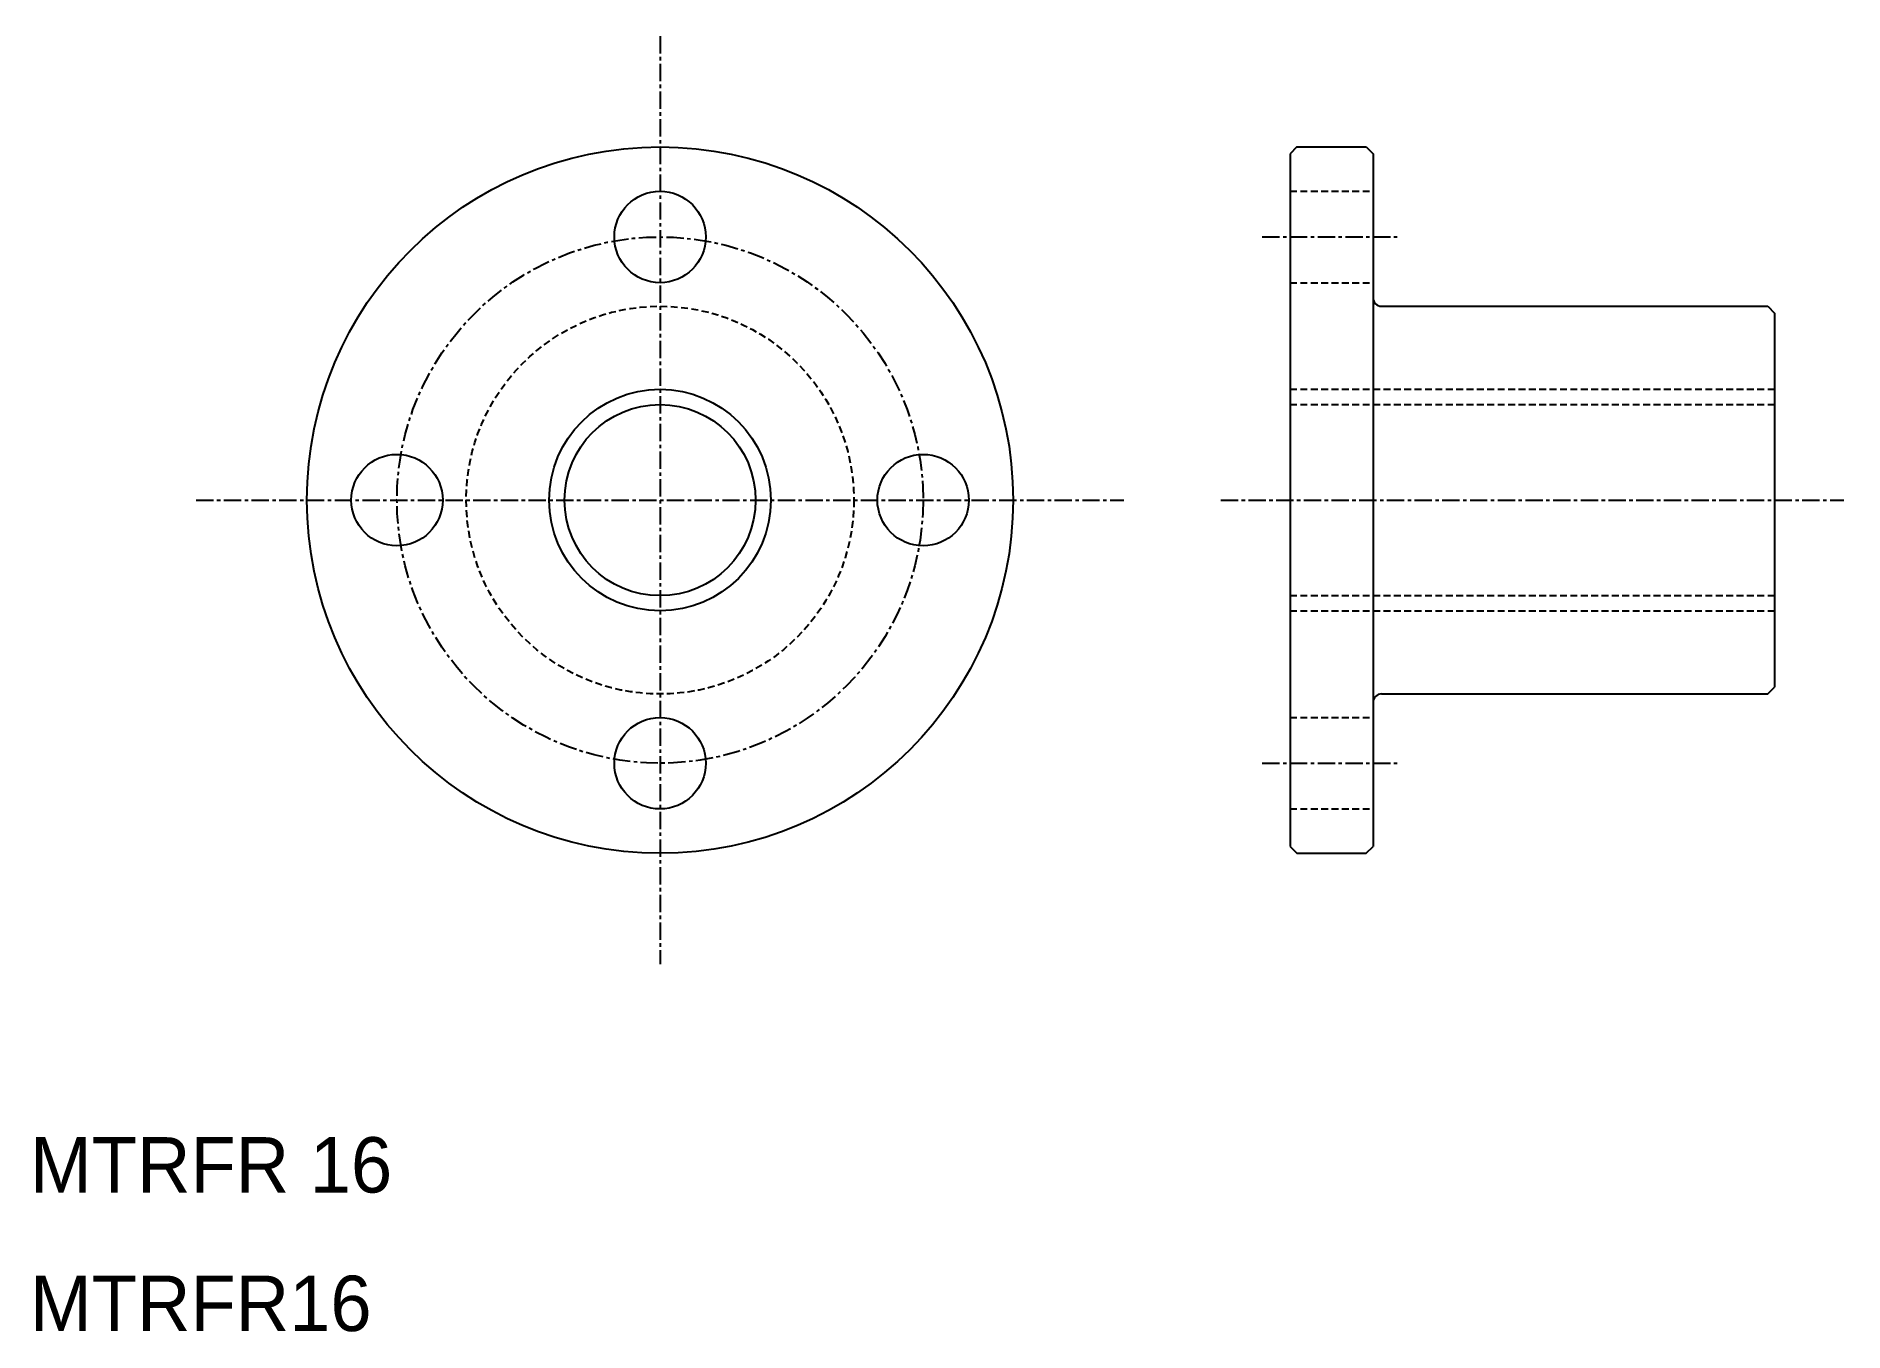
# Model space of a CAD drawing. Extents: x 10 to 141, y 10 to 103.
import ezdxf

# ---------------------------------------------------------------- set-up
doc = ezdxf.new("R2010")
doc.units = 0
doc.linetypes.add('CENTER', pattern=[2, 1.25, -0.25, 0.25, -0.25])
doc.linetypes.add('DASHED', pattern=[0.75, 0.5, -0.25])
doc.layers.get('0').update_dxf_attribs({"linetype": 'CONTINUOUS'})
doc.layers.add('CENTER', color=1, linetype='CENTER')

msp = doc.modelspace()

# ---------------------------------------------------------------- linework, layer by layer
at = {"color": 7, "linetype": 'CONTINUOUS'}
for p, q in [((101.4999, 95.5), (100.9999, 95)), ((101.4999, 95.5), (106.4999, 95.5)), ((106.4999, 95.5), (106.9999, 95)), ((100.9999, 95), (100.9999, 45)), ((106.9999, 95), (106.9999, 45)), ((107.5999, 84), (135.4999, 84)), ((135.4999, 84), (135.9999, 83.5)), ((100.9999, 82.75), (100.9999, 82.7501)), ((135.9999, 83.5), (135.9999, 56.5)), ((135.4999, 56), (135.9999, 56.5)), ((107.5999, 56), (135.4999, 56)), ((100.9999, 45), (101.4999, 44.5)), ((101.4999, 44.5), (106.4999, 44.5)), ((106.4999, 44.5), (106.9999, 45))]:
    msp.add_line(p, q, dxfattribs=at)
at = {"color": 3, "linetype": 'DASHED'}
for p, q in [((100.9999, 92.3), (106.9999, 92.3)), ((100.9999, 85.7), (106.9999, 85.7)), ((100.9999, 78), (135.9999, 78)), ((100.9999, 76.9), (135.9999, 76.9)), ((100.9999, 63.1), (135.9999, 63.1)), ((100.9999, 62), (135.9999, 62)), ((100.9999, 54.3), (106.9999, 54.3)), ((100.9999, 47.7), (106.9999, 47.7))]:
    msp.add_line(p, q, dxfattribs=at)
at = {"color": 7, "linetype": 'CONTINUOUS'}
for centre, radius in [((55.5, 70), 25.5), ((55.5, 89), 3.3), ((55.5, 70), 6.9), ((36.5, 70), 3.3), ((74.5, 70), 3.3), ((55.5, 51), 3.3)]:
    msp.add_circle(centre, radius, dxfattribs=at)
at = {"color": 3, "linetype": 'DASHED'}
msp.add_circle((55.5, 70), 14, dxfattribs=at)
at = {"color": 3, "linetype": 'CONTINUOUS'}
msp.add_circle((55.5, 70), 8, dxfattribs=at)
at = {"color": 7, "linetype": 'CONTINUOUS'}
for centre, start, end in [((107.5999, 84.6), 180, 270), ((107.5999, 55.4), 90, 180)]:
    msp.add_arc(centre, 0.6, start, end, dxfattribs=at)
at = {"layer": 'CENTER', "color": 1, "linetype": 'CENTER'}
for p, q in [((55.5, 103.5), (55.5, 36.5)), ((98.9999, 89), (108.9999, 89)), ((22, 70), (89, 70)), ((95.9999, 70), (140.9999, 70)), ((98.9999, 51), (108.9999, 51))]:
    msp.add_line(p, q, dxfattribs=at)
msp.add_circle((55.5, 70), 19, dxfattribs=at)

# ---------------------------------------------------------------- texts
at = {"color": 7, "linetype": 'CONTINUOUS'}
for s, p in [('MTRFR 16', (10, 20)), ('MTRFR16', (10, 10))]:
    msp.add_text(s, height=4, dxfattribs=at).set_placement(p)

doc.saveas('drawing.dxf')
